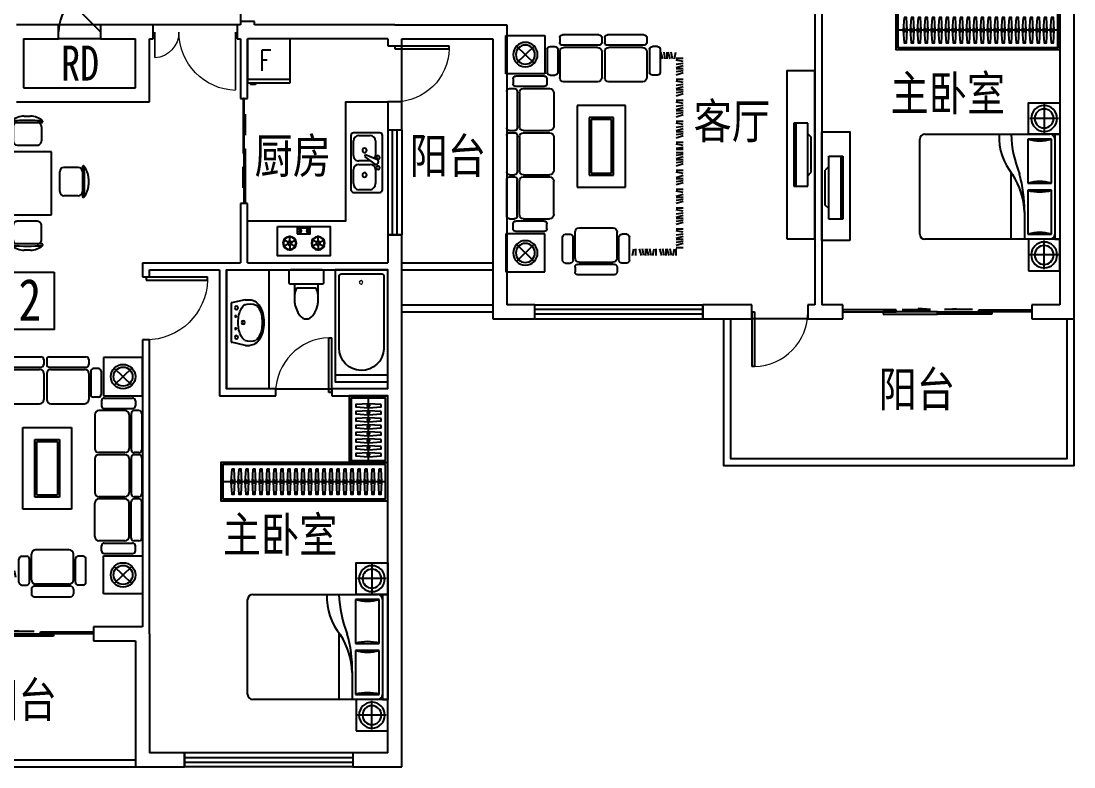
# Model space of a CAD drawing. Extents: x 4921149 to 4951650, y -958995 to -939494.
# Drawn here: x 4936613 to 4951650, y -958995 to -948339 of the extents above; entities that cross this region are included whole.
import ezdxf

# ---------------------------------------------------------------- set-up
doc = ezdxf.new("R2010")
doc.units = 0
doc.header["$MEASUREMENT"] = 0
doc.layers.get('0').update_dxf_attribs({"linetype": 'CONTINUOUS'})
for name, color, linetype in [('Balcony(阳台)', 11, 'CONTINUOUS'), ('Furniture(家具)', 8, 'CONTINUOUS'), ('logo', 136, 'CONTINUOUS'), ('Lvtry(厨卫)', 136, 'CONTINUOUS'), ('Text(文字)', 7, 'CONTINUOUS'), ('WALL', 2, 'CONTINUOUS'), ('WINDOW', 4, 'CONTINUOUS'), ('文字注明', 211, 'CONTINUOUS')]:
    doc.layers.add(name, color=color, linetype=linetype)
doc.styles.add('-黑体', font='simhei.ttf', dxfattribs={"width": 0.8})

# ---------------------------------------------------------------- blocks, each defined once
blk = doc.blocks.new('sff')
at = {"layer": 'Furniture(家具)'}
for p, q in [((-1973, 12), (-1453, 12)), ((-1330, 12), (-810, 12)), ((0, 0), (-558, 0)), ((0, -543), (0, 0)), ((-2013, -28), (-2013, -98)), ((-1973, -138), (-1453, -138)), ((-1413, -28), (-1413, -98)), ((-1370, -28), (-1370, -98)), ((-1330, -138), (-810, -138)), ((-770, -28), (-770, -98)), ((-558, 0), (-558, -543)), ((-405, -149), (-153, -394)), ((-153, -149), (-405, -394)), ((-2407, -333), (-2426, -235)), ((-2380, -333), (-2363, -235)), ((-2348, -333), (-2319, -235)), ((-2304, -333), (-2304, -235)), ((-2276, -333), (-2259, -235)), ((-2244, -333), (-2215, -235)), ((-2204, -195), (-2204, -525)), ((-2164, -155), (-2094, -155)), ((-2054, -195), (-2054, -525)), ((-2013, -228), (-2013, -598)), ((-1953, -168), (-1473, -168)), ((-1413, -228), (-1413, -598)), ((-1370, -228), (-1370, -598)), ((-1310, -168), (-830, -168)), ((-770, -228), (-770, -598)), ((-742, -195), (-742, -525)), ((-632, -155), (-702, -155)), ((-592, -195), (-592, -525)), ((-2533, -327), (-2435, -327)), ((-2533, -370), (-2435, -351)), ((-2533, -398), (-2435, -414)), ((-2533, -429), (-2435, -458)), ((-2533, -473), (-2435, -473)), ((-2533, -502), (-2435, -518)), ((-2533, -533), (-2435, -562)), ((-2164, -565), (-2094, -565)), ((-632, -565), (-702, -565)), ((-558, -543), (0, -543)), ((-548, -577), (-144, -577)), ((-2533, -627), (-2435, -627)), ((-2533, -670), (-2435, -651)), ((-2533, -698), (-2435, -714)), ((-2533, -729), (-2435, -758)), ((-1953, -658), (-1473, -658)), ((-1310, -658), (-830, -658)), ((-588, -617), (-588, -687)), ((-548, -727), (-144, -727)), ((-104, -617), (-104, -687)), ((-2533, -773), (-2435, -773)), ((-2533, -802), (-2435, -818)), ((-2533, -833), (-2435, -862)), ((-684, -817), (-684, -1297)), ((-254, -757), (-624, -757)), ((-194, -817), (-194, -1297)), ((-163, -797), (-163, -1317)), ((-53, -757), (-123, -757)), ((-13, -797), (-13, -1317)), ((-2533, -927), (-2435, -927)), ((-2533, -970), (-2435, -951)), ((-2533, -998), (-2435, -1014)), ((-2533, -1029), (-2435, -1058)), ((-1710, -2162), (-1710, -998)), ((-1710, -998), (-1018, -998)), ((-1018, -998), (-1018, -2162)), ((-2533, -1073), (-2435, -1073)), ((-2533, -1102), (-2435, -1118)), ((-2533, -1133), (-2435, -1162)), ((-1540, -1992), (-1540, -1168)), ((-1540, -1168), (-1188, -1168)), ((-1510, -1962), (-1510, -1198)), ((-1510, -1198), (-1218, -1198)), ((-1218, -1198), (-1218, -1962)), ((-1188, -1168), (-1188, -1992)), ((-2533, -1227), (-2435, -1227)), ((-2533, -1270), (-2435, -1251)), ((-2533, -1298), (-2435, -1314)), ((-2533, -1329), (-2435, -1358)), ((-2533, -1373), (-2435, -1373)), ((-2533, -1402), (-2435, -1418)), ((-2533, -1433), (-2435, -1462)), ((-684, -1447), (-684, -1927)), ((-254, -1357), (-624, -1357)), ((-254, -1387), (-624, -1387)), ((-194, -1447), (-194, -1927)), ((-163, -1427), (-163, -1947)), ((-53, -1357), (-123, -1357)), ((-53, -1387), (-123, -1387)), ((-13, -1427), (-13, -1947)), ((-2533, -1527), (-2435, -1527)), ((-2533, -1570), (-2435, -1551)), ((-2533, -1598), (-2435, -1614)), ((-2533, -1627), (-2435, -1627)), ((-2533, -1673), (-2435, -1673)), ((-2533, -1698), (-2435, -1714)), ((-2533, -1729), (-2435, -1758)), ((-2533, -1773), (-2435, -1773)), ((-2533, -1802), (-2435, -1818)), ((-2533, -1833), (-2435, -1862)), ((-2533, -1927), (-2435, -1927)), ((-2533, -1970), (-2435, -1951)), ((-2533, -2000), (-2435, -2029)), ((-2533, -2045), (-2435, -2045)), ((-2533, -2073), (-2435, -2090)), ((-2533, -2104), (-2435, -2133)), ((-1188, -1992), (-1540, -1992)), ((-1218, -1962), (-1510, -1962)), ((-684, -2557), (-684, -2077)), ((-254, -1986), (-624, -1986)), ((-254, -2017), (-624, -2017)), ((-194, -2557), (-194, -2077)), ((-163, -2577), (-163, -2057)), ((-53, -1986), (-123, -1986)), ((-53, -2017), (-123, -2017)), ((-13, -2577), (-13, -2057)), ((-2533, -2198), (-2435, -2198)), ((-2533, -2242), (-2435, -2223)), ((-1018, -2162), (-1710, -2162)), ((-2533, -2267), (-2435, -2296)), ((-2533, -2311), (-2435, -2311)), ((-2533, -2339), (-2435, -2356)), ((-2533, -2371), (-2435, -2400)), ((-2533, -2465), (-2435, -2465)), ((-2533, -2508), (-2435, -2489)), ((-2533, -2535), (-2435, -2552)), ((-2533, -2567), (-2435, -2596)), ((-2533, -2611), (-2435, -2611)), ((-2533, -2639), (-2435, -2656)), ((-2533, -2671), (-2435, -2700)), ((-254, -2617), (-624, -2617)), ((-588, -2758), (-588, -2688)), ((-548, -2648), (-144, -2648)), ((-53, -2617), (-123, -2617)), ((-104, -2758), (-104, -2688)), ((-2533, -2765), (-2435, -2765)), ((-2533, -2808), (-2435, -2789)), ((-2533, -2835), (-2435, -2852)), ((-1726, -2838), (-1656, -2838)), ((-1588, -3176), (-1588, -2806)), ((-1048, -2746), (-1528, -2746)), ((-988, -3176), (-988, -2806)), ((-850, -2838), (-920, -2838)), ((-558, -3375), (-558, -2832)), ((-558, -2832), (0, -2832)), ((-548, -2798), (-144, -2798)), ((0, -2832), (0, -3375)), ((-2533, -2867), (-2435, -2896)), ((-2533, -2911), (-2435, -2911)), ((-2533, -2939), (-2435, -2956)), ((-2533, -2971), (-2435, -3000)), ((-1766, -3209), (-1766, -2878)), ((-1616, -3209), (-1616, -2878)), ((-960, -3209), (-960, -2878)), ((-810, -3209), (-810, -2878)), ((-405, -3226), (-153, -2981)), ((-153, -3226), (-405, -2981)), ((-2533, -3033), (-2435, -3033)), ((-2435, -3142), (-2435, -3044)), ((-2391, -3142), (-2410, -3044)), ((-2364, -3142), (-2347, -3044)), ((-2332, -3142), (-2304, -3044)), ((-2288, -3142), (-2288, -3044)), ((-2260, -3142), (-2243, -3044)), ((-2228, -3142), (-2200, -3044)), ((-2145, -3142), (-2145, -3044)), ((-2101, -3142), (-2120, -3044)), ((-2074, -3142), (-2057, -3044)), ((-2042, -3142), (-2014, -3044)), ((-1998, -3142), (-1998, -3044)), ((-1970, -3142), (-1953, -3044)), ((-1938, -3142), (-1910, -3044)), ((-1855, -3142), (-1855, -3044)), ((-1811, -3142), (-1830, -3044)), ((-1726, -3249), (-1656, -3249)), ((-1588, -3306), (-1588, -3376)), ((-1028, -3266), (-1548, -3266)), ((-1048, -3236), (-1528, -3236)), ((-988, -3306), (-988, -3376)), ((-850, -3249), (-920, -3249)), ((-1548, -3416), (-1028, -3416)), ((0, -3375), (-558, -3375))]:
    blk.add_line(p, q, dxfattribs=at)
for centre, radius in [((-279, -271), 175), ((-279, -271), 136), ((-279, -3104), 175), ((-279, -3104), 136)]:
    blk.add_circle(centre, radius, dxfattribs=at)
for centre, radius, start, end in [((-1973, -28), 40, 90, 180), ((-1453, -28), 40, 0, 90), ((-1330, -28), 40, 90, 180), ((-810, -28), 40, 0, 90), ((-1973, -98), 40, 180, 270), ((-1453, -98), 40, 270, 0), ((-1330, -98), 40, 180, 270), ((-810, -98), 40, 270, 0), ((-2164, -195), 40, 90, 180), ((-2094, -195), 40, 0, 90), ((-1953, -228), 60, 90, 180), ((-1473, -228), 60, 0, 90), ((-1310, -228), 60, 90, 180), ((-830, -228), 60, 0, 90), ((-702, -195), 40, 90, 180), ((-632, -195), 40, 0, 90), ((-2164, -525), 40, 180, 270), ((-2094, -525), 40, 270, 0), ((-1953, -598), 60, 180, 270), ((-1473, -598), 60, 270, 0), ((-1310, -598), 60, 180, 270), ((-830, -598), 60, 270, 0), ((-702, -525), 40, 180, 270), ((-632, -525), 40, 270, 0), ((-548, -617), 40, 90, 180), ((-144, -617), 40, 0, 90), ((-548, -687), 40, 180, 270), ((-144, -687), 40, 270, 0), ((-624, -817), 60, 90, 180), ((-254, -817), 60, 0, 90), ((-123, -797), 40, 90, 180), ((-53, -797), 40, 0, 90), ((-624, -1297), 60, 180, 270), ((-254, -1297), 60, 270, 0), ((-123, -1317), 40, 180, 270), ((-53, -1317), 40, 270, 0), ((-624, -1447), 60, 90, 180), ((-254, -1447), 60, 0, 90), ((-123, -1427), 40, 90, 180), ((-53, -1427), 40, 0, 90), ((-624, -1926), 60, 180, 270), ((-254, -1926), 60, 270, 0), ((-123, -1946), 40, 180, 270), ((-53, -1946), 40, 270, 0), ((-624, -2077), 60, 90, 180), ((-254, -2077), 60, 0, 90), ((-123, -2057), 40, 90, 180), ((-53, -2057), 40, 0, 90), ((-624, -2557), 60, 180, 270), ((-548, -2688), 40, 90, 180), ((-254, -2557), 60, 270, 0), ((-123, -2577), 40, 180, 270), ((-144, -2688), 40, 0, 90), ((-53, -2577), 40, 270, 0), ((-1726, -2878), 40, 90, 180), ((-1656, -2878), 40, 0, 90), ((-1528, -2806), 60, 90, 180), ((-1048, -2806), 60, 0, 90), ((-920, -2878), 40, 90, 180), ((-850, -2878), 40, 0, 90), ((-548, -2758), 40, 180, 270), ((-144, -2758), 40, 270, 0), ((-1726, -3209), 40, 180, 270), ((-1656, -3209), 40, 270, 0), ((-1528, -3176), 60, 180, 270), ((-1548, -3306), 40, 90, 180), ((-1048, -3176), 60, 270, 0), ((-1028, -3306), 40, 0, 90), ((-920, -3209), 40, 180, 270), ((-850, -3209), 40, 270, 0), ((-1548, -3376), 40, 180, 270), ((-1028, -3376), 40, 270, 0)]:
    blk.add_arc(centre, radius, start, end, dxfattribs=at)
blk = doc.blocks.new('ccc')
at = {"layer": 'Furniture(家具)'}
for p, q in [((-225, 1180), (-225, 770)), ((-20, 975), (-430, 975)), ((-2000, -678), (-2000, 678)), ((-1928, 750), (-145, 750)), ((-458, 678), (-458, 51)), ((-120, 678), (-458, 678)), ((-120, 51), (-120, 678)), ((-72, 750), (-72, -750)), ((-72, 750), (0, 750)), ((0, 750), (0, -750)), ((-699, 196), (-699, -750)), ((-458, 51), (-120, 51)), ((-458, -51), (-458, -678)), ((-120, -51), (-458, -51)), ((-120, -678), (-120, -51)), ((-506, -352), (-506, -750)), ((-145, -750), (-1928, -750)), ((-458, -678), (-120, -678)), ((-450, -750), (-450, -1200)), ((0, -750), (-450, -750)), ((-72, -750), (0, -750)), ((0, -1200), (0, -750)), ((-225, -1180), (-225, -770)), ((-20, -975), (-430, -975)), ((-450, -1200), (0, -1200))]:
    blk.add_line(p, q, dxfattribs=at)
blk.add_lwpolyline([(-450, 750), (-450, 1200), (0, 1200), (0, 750)], close=True, dxfattribs=at)
for centre, radius, start, end in [((-225, 975), 185, 180.2522, 180), ((-225, 975), 135, 180.3469, 180), ((-1928, 678), 72.3, 90, 180), ((-18, 714), 852, 177.5673, 219.5461), ((1073, 831), 1773, 182.616, 201.4069), ((-289, 1256), 602, 253.7398, 286.2602), ((-145, 678), 72.3, 0, 90), ((-1574, -406), 1069, 2.229, 32.7075), ((-2367, -330), 1861, 359.3228, 16.0392), ((-289, -527), 602, 73.7398, 106.2602), ((-289, 527), 602, 253.7398, 286.2602), ((-1928, -678), 72.3, 180, 270), ((-289, -1256), 602, 73.7398, 106.2602), ((-145, -678), 72.3, 270, 0), ((-225, -975), 185, 180, 179.7478), ((-225, -975), 135, 180, 179.6531)]:
    blk.add_arc(centre, radius, start, end, dxfattribs=at)
blk = doc.blocks.new('*U31')
blk.add_line((-970, -275), (1354, -275))
for points in [[(-1000, 0), (1384, 0), (1384, -550), (-1000, -550)], [(-970, -30), (1354, -30), (1354, -520), (-970, -520)]]:
    blk.add_lwpolyline(points, close=True)
at = {"elevation": 0}
for points in [[(-874, -95), (-862, -275), (-874, -455), (-906, -455), (-918, -275), (-906, -95)], [(-774, -95), (-762, -275), (-774, -455), (-806, -455), (-818, -275), (-806, -95)], [(-674, -95), (-662, -275), (-674, -455), (-706, -455), (-718, -275), (-706, -95)], [(-574, -95), (-562, -275), (-574, -455), (-606, -455), (-618, -275), (-606, -95)], [(-474, -95), (-462, -275), (-474, -455), (-506, -455), (-518, -275), (-506, -95)], [(-374, -95), (-362, -275), (-374, -455), (-406, -455), (-418, -275), (-406, -95)], [(-274, -95), (-262, -275), (-274, -455), (-306, -455), (-318, -275), (-306, -95)], [(-174, -95), (-162, -275), (-174, -455), (-206, -455), (-218, -275), (-206, -95)], [(-74, -95), (-62, -275), (-74, -455), (-106, -455), (-118, -275), (-106, -95)], [(26, -95), (38, -275), (26, -455), (-6, -455), (-18, -275), (-6, -95)], [(126, -95), (138, -275), (126, -455), (94, -455), (82, -275), (94, -95)], [(226, -95), (238, -275), (226, -455), (194, -455), (182, -275), (194, -95)], [(326, -95), (338, -275), (326, -455), (294, -455), (282, -275), (294, -95)], [(426, -95), (438, -275), (426, -455), (394, -455), (382, -275), (394, -95)], [(526, -95), (538, -275), (526, -455), (494, -455), (482, -275), (494, -95)], [(626, -95), (638, -275), (626, -455), (594, -455), (582, -275), (594, -95)], [(726, -95), (738, -275), (726, -455), (694, -455), (682, -275), (694, -95)], [(826, -95), (838, -275), (826, -455), (794, -455), (782, -275), (794, -95)], [(926, -95), (938, -275), (926, -455), (894, -455), (882, -275), (894, -95)], [(1026, -95), (1038, -275), (1026, -455), (994, -455), (982, -275), (994, -95)], [(1126, -95), (1138, -275), (1126, -455), (1094, -455), (1082, -275), (1094, -95)], [(1226, -95), (1238, -275), (1226, -455), (1194, -455), (1182, -275), (1194, -95)]]:
    blk.add_lwpolyline(points, close=True, dxfattribs=at)
at = {"ltscale": 15, "elevation": 0}
for points in [[(-894, -255), (-886, -255), (-886, -295), (-894, -295)], [(-794, -255), (-786, -255), (-786, -295), (-794, -295)], [(-694, -255), (-686, -255), (-686, -295), (-694, -295)], [(-594, -255), (-586, -255), (-586, -295), (-594, -295)], [(-494, -255), (-486, -255), (-486, -295), (-494, -295)], [(-394, -255), (-386, -255), (-386, -295), (-394, -295)], [(-294, -255), (-286, -255), (-286, -295), (-294, -295)], [(-194, -255), (-186, -255), (-186, -295), (-194, -295)], [(-94, -255), (-86, -255), (-86, -295), (-94, -295)], [(6, -255), (14, -255), (14, -295), (6, -295)], [(106, -255), (114, -255), (114, -295), (106, -295)], [(206, -255), (214, -255), (214, -295), (206, -295)], [(306, -255), (314, -255), (314, -295), (306, -295)], [(406, -255), (414, -255), (414, -295), (406, -295)], [(506, -255), (514, -255), (514, -295), (506, -295)], [(606, -255), (614, -255), (614, -295), (606, -295)], [(706, -255), (714, -255), (714, -295), (706, -295)], [(806, -255), (814, -255), (814, -295), (806, -295)], [(906, -255), (914, -255), (914, -295), (906, -295)], [(1006, -255), (1014, -255), (1014, -295), (1006, -295)], [(1106, -255), (1114, -255), (1114, -295), (1106, -295)], [(1206, -255), (1214, -255), (1214, -295), (1206, -295)]]:
    blk.add_lwpolyline(points, close=True, dxfattribs=at)
blk = doc.blocks.new('*U32')
blk.add_line((-970, -275), (-80, -275))
for points in [[(-1000, 0), (-50, 0), (-50, -550), (-1000, -550)], [(-970, -30), (-80, -30), (-80, -520), (-970, -520)]]:
    blk.add_lwpolyline(points, close=True)
at = {"elevation": 0}
for points in [[(-874, -95), (-862, -275), (-874, -455), (-906, -455), (-918, -275), (-906, -95)], [(-774, -95), (-762, -275), (-774, -455), (-806, -455), (-818, -275), (-806, -95)], [(-674, -95), (-662, -275), (-674, -455), (-706, -455), (-718, -275), (-706, -95)], [(-574, -95), (-562, -275), (-574, -455), (-606, -455), (-618, -275), (-606, -95)], [(-474, -95), (-462, -275), (-474, -455), (-506, -455), (-518, -275), (-506, -95)], [(-374, -95), (-362, -275), (-374, -455), (-406, -455), (-418, -275), (-406, -95)], [(-274, -95), (-262, -275), (-274, -455), (-306, -455), (-318, -275), (-306, -95)], [(-174, -95), (-162, -275), (-174, -455), (-206, -455), (-218, -275), (-206, -95)]]:
    blk.add_lwpolyline(points, close=True, dxfattribs=at)
at = {"ltscale": 15, "elevation": 0}
for points in [[(-894, -255), (-886, -255), (-886, -295), (-894, -295)], [(-794, -255), (-786, -255), (-786, -295), (-794, -295)], [(-694, -255), (-686, -255), (-686, -295), (-694, -295)], [(-594, -255), (-586, -255), (-586, -295), (-594, -295)], [(-494, -255), (-486, -255), (-486, -295), (-494, -295)], [(-394, -255), (-386, -255), (-386, -295), (-394, -295)], [(-294, -255), (-286, -255), (-286, -295), (-294, -295)], [(-194, -255), (-186, -255), (-186, -295), (-194, -295)]]:
    blk.add_lwpolyline(points, close=True, dxfattribs=at)
blk = doc.blocks.new('$plan$00001638')
for p, q in [((1415, 319), (375, 319)), ((1444, -289), (1445, 289)), ((387, -319), (1414, -319))]:
    blk.add_line(p, q)
blk.add_lwpolyline([(0, 375), (1500, 375), (1500, -375), (0, -375)], close=True)
at = {"lineweight": 13}
blk.add_circle((1324, -6), 25, dxfattribs=at)
for centre, radius, start, end in [((383, 0), 319, 91.3982, 270.6999), ((1415, 289), 30, 359.9714, 89.9956), ((1414, -289), 30, 270.0057, 359.9714)]:
    blk.add_arc(centre, radius, start, end)
blk = doc.blocks.new('$plan$00001613')
at = {"layer": 'Lvtry(厨卫)'}
for p, q in [((-200, 170), (-200, -170)), ((-260, -140), (-260, 140))]:
    blk.add_line(p, q, dxfattribs=at)
blk.add_lwpolyline([(-430, -170), (-200, -170), (-200, -220, 0.414214), (-170, -250), (-30, -250, 0.414214), (0, -220), (0, 220, 0.414214), (-30, 250), (-170, 250, 0.414214), (-200, 220), (-200, 170), (-430, 170)], format="xyb", dxfattribs=at)
for centre, radius, start, end in [((-413, -227), 398, 67.4505, 126.6381), ((-590, 0), 110, 123.4509, 236.5491), ((-413, 227), 398, 233.3619, 292.5495)]:
    blk.add_arc(centre, radius, start, end, dxfattribs=at)
blk = doc.blocks.new('$plan$00000344')
for p, q in [((-280, -10), (-280, 0)), ((280, 0), (280, -10)), ((-251, -189), (-251, -186)), ((-248, -183), (-250, -185))]:
    blk.add_line(p, q)
for points in [[(-280, 0), (280, 0)], [(-326, -200), (-280, -5)], [(326, -204), (280, -5)]]:
    blk.add_lwpolyline(points)
for points in [[(253, -188, 0.098208), (193, -141, 0.066287), (110, -111, 0.052428), (0, -100, 0.052428), (-110, -111, 0.066287), (-193, -141, 0.093876), (-251, -186, 0.171377)], [(-326, -200, 0.008223), (-326, -204, 0.149285)], [(-326, -266, 0.149285), (-304, -337, 0.107079), (-231, -408, 0.075625), (-131, -450, 0.062436), (-1, -467, 0.062436), (130, -452, 0.075625), (230, -410, 0.107079), (304, -339, 0.149285), (326, -268, 0.005205), (326, -266, 0.086596)], [(-250, -358, 0.091341), (-193, -401, 0.066287), (-110, -431, 0.052428), (0, -442, 0.052428), (110, -431, 0.066287), (193, -401, 0.091756), (250, -358, 0.171377)]]:
    blk.add_lwpolyline(points, format="xyb")
at = {"flags": 128}
for points in [[(-326, -204), (-326, -268)], [(326, -204), (326, -268)]]:
    blk.add_lwpolyline(points, dxfattribs=at)
for points in [[(-253, -188, 0.172546), (-250, -358, 0.726395)], [(253, -188, -0.172546), (250, -358, -0.726395)]]:
    blk.add_lwpolyline(points, format="xyb", dxfattribs=at)
for centre, radius in [((-210, -75), 24), ((-210, -75), 24), ((-210, -75), 24), ((-90, -65), 10), ((0, -170), 25), ((90, -65), 10), ((210, -75), 24)]:
    blk.add_circle(centre, radius)
at = {"lineweight": 13}
blk.add_circle((0, -170), 15, dxfattribs=at)
blk.add_arc((-250, -186), 1, 131.3224, 180)
blk = doc.blocks.new('hg')
at = {"layer": 'Furniture(家具)'}
for p, q in [((24026026, 58733938), (24026440, 58733938)), ((24026188, 58734028), (24026278, 58734028)), ((24026030, 58733878), (24026030, 58733675)), ((24026435, 58733878), (24026435, 58733675)), ((24026091, 58733614), (24026375, 58733614)), ((24026706, 58733497), (24025806, 58733497)), ((24025806, 58733497), (24025806, 58731697)), ((24026706, 58731697), (24026706, 58733497)), ((24025389, 58732944), (24025389, 58733358)), ((24025449, 58733353), (24025652, 58733353)), ((24025713, 58733009), (24025713, 58733293)), ((24026800, 58733293), (24026800, 58733009)), ((24027063, 58733353), (24026861, 58733353)), ((24027124, 58733358), (24027124, 58732944)), ((24025299, 58733106), (24025299, 58733195)), ((24027214, 58733195), (24027214, 58733106)), ((24025449, 58732948), (24025652, 58732948)), ((24027063, 58732948), (24026861, 58732948)), ((24025389, 58732376), (24025389, 58732790)), ((24025449, 58732785), (24025652, 58732785)), ((24025713, 58732441), (24025713, 58732724)), ((24026800, 58732724), (24026800, 58732441)), ((24027063, 58732785), (24026861, 58732785)), ((24027124, 58732790), (24027124, 58732376)), ((24025299, 58732538), (24025299, 58732627)), ((24027214, 58732627), (24027214, 58732538)), ((24025449, 58732380), (24025652, 58732380)), ((24027063, 58732380), (24026861, 58732380)), ((24025389, 58731807), (24025389, 58732221)), ((24025449, 58732217), (24025652, 58732217)), ((24025713, 58731873), (24025713, 58732156)), ((24026800, 58732156), (24026800, 58731873)), ((24027063, 58732217), (24026861, 58732217)), ((24027124, 58732221), (24027124, 58731807)), ((24025299, 58731970), (24025299, 58732059)), ((24027214, 58732059), (24027214, 58731970)), ((24025449, 58731812), (24025652, 58731812)), ((24027063, 58731812), (24026861, 58731812)), ((24025806, 58731697), (24026706, 58731697)), ((24026030, 58731316), (24026030, 58731518)), ((24026375, 58731579), (24026091, 58731579)), ((24026435, 58731316), (24026435, 58731518)), ((24026440, 58731255), (24026026, 58731255)), ((24026278, 58731165), (24026188, 58731165))]:
    blk.add_line(p, q, dxfattribs=at)
for centre, major_axis, start_param, end_param in [((24026018, 58733953), (6.36, 6.36), 1.49621, 2.75186), ((24026026, 58733956), (12.7, 12.7), 2.75186, 3.926991), ((24026197, 58733744), (256, 123), 1.153547, 1.833551), ((24026233, 58731528), (2441, 0), 1.480078, 1.661511), ((24026091, 58733878), (30.3, 52.7), 0.522128, 2.092924), ((24026269, 58733744), (-263, 108), 4.391834, 5.071839), ((24026375, 58733878), (-30.3, 52.7), 4.190261, 5.761057), ((24026440, 58733956), (-12.7, 12.7), 2.356194, 3.531325), ((24026448, 58733953), (-6.36, 6.36), 3.531325, 4.786975), ((24026091, 58733675), (60.2, 8.3), 3.005249, 4.576045), ((24026375, 58733675), (-60.2, 8.3), 1.707141, 3.277937), ((24025582, 58733187), (-277, 62), -0.489848, 0.190157), ((24027799, 58733151), (-2441, 0), -0.090714, 0.09072), ((24025374, 58733366), (6.36, 6.36), 0.389732, 1.645382), ((24025371, 58733358), (-7.5, 16.4), 4.284801, 5.459931), ((24025449, 58733293), (-60.2, 8.3), -1.434452, 0.136345), ((24025652, 58733293), (60.2, 8.3), -0.136344, 1.434453), ((24026861, 58733293), (-60.2, 8.3), -1.434452, 0.136345), ((24027063, 58733293), (60.2, 8.3), -0.136344, 1.434453), ((24027142, 58733358), (7.5, 16.4), 0.823254, 1.998385), ((24027139, 58733366), (-6.36, 6.36), 4.637803, 5.893453), ((24026930, 58733187), (277, 62), -0.190155, 0.48985), ((24024714, 58733151), (-2441, 0), 3.050879, 3.232313), ((24025582, 58733115), (277, 62), 2.951437, 3.631442), ((24025449, 58733009), (-30.3, 52.7), 1.048668, 2.619465), ((24025652, 58733009), (30.3, 52.7), 3.663721, 5.234517), ((24026861, 58733009), (-30.3, 52.7), 1.048668, 2.619465), ((24027063, 58733009), (30.3, 52.7), 3.663721, 5.234517), ((24026930, 58733115), (-277, 62), 2.651744, 3.331749), ((24025374, 58732936), (6.36, 6.36), 3.067007, 4.322657), ((24025371, 58732944), (12.7, 12.7), 4.322657, 5.497787), ((24027142, 58732944), (-12.7, 12.7), 0.785398, 1.960529), ((24027139, 58732936), (-6.36, 6.36), 1.960529, 3.216179), ((24025582, 58732618), (-277, 62), -0.489848, 0.190157), ((24027799, 58732583), (-2441, 0), -0.090714, 0.09072), ((24025374, 58732798), (6.36, 6.36), 0.389732, 1.645382), ((24025371, 58732790), (-7.5, 16.4), 4.284801, 5.459931), ((24025449, 58732724), (-60.2, 8.3), -1.434452, 0.136345), ((24025652, 58732724), (60.2, 8.3), -0.136344, 1.434453), ((24026861, 58732724), (-60.2, 8.3), -1.434452, 0.136345), ((24027063, 58732724), (60.2, 8.3), -0.136344, 1.434453), ((24027142, 58732790), (7.5, 16.4), 0.823254, 1.998385), ((24027139, 58732798), (-6.36, 6.36), 4.637803, 5.893453), ((24024714, 58732583), (-2441, 0), 3.050879, 3.232313), ((24026930, 58732618), (277, 62), -0.190155, 0.48985), ((24025582, 58732547), (277, 62), 2.951437, 3.631442), ((24026930, 58732547), (-277, 62), 2.651744, 3.331749), ((24025449, 58732441), (24.7, 55.5), 1.989109, 3.559905), ((24025652, 58732441), (-24.7, 55.5), 2.723281, 4.294077), ((24026861, 58732441), (24.7, 55.5), 1.989109, 3.559905), ((24027063, 58732441), (-24.7, 55.5), 2.723281, 4.294077), ((24025582, 58732050), (-277, 62), -0.489848, 0.190157), ((24027799, 58732014), (-2441, 0), -0.090714, 0.09072), ((24025374, 58732367), (6.36, 6.36), 3.067007, 4.322657), ((24025374, 58732230), (-6.36, 6.36), -1.181064, 0.074586), ((24025371, 58732376), (12.7, 12.7), 4.322657, 5.497787), ((24025371, 58732221), (-12.7, 12.7), 3.926991, 5.102121), ((24027142, 58732376), (-12.7, 12.7), 0.785398, 1.960529), ((24027142, 58732221), (12.7, 12.7), 1.181064, 2.356194), ((24027139, 58732367), (-6.36, 6.36), 1.960529, 3.216179), ((24027139, 58732230), (6.36, 6.36), 6.208599, 7.464249), ((24026930, 58732050), (277, 62), -0.190155, 0.48985), ((24024714, 58732014), (-2441, 0), 3.050879, 3.232313), ((24025449, 58732156), (-24.7, 55.5), -0.418311, 1.152485), ((24025652, 58732156), (24.7, 55.5), -1.152484, 0.418312), ((24026861, 58732156), (-24.7, 55.5), -0.418311, 1.152485), ((24027063, 58732156), (24.7, 55.5), -1.152484, 0.418312), ((24025582, 58731979), (277, 62), 2.951437, 3.631442), ((24026930, 58731979), (-277, 62), 2.651744, 3.331749), ((24025374, 58731799), (-6.36, 6.36), 1.49621, 2.75186), ((24025371, 58731807), (7.5, 16.4), 3.964847, 5.139977), ((24025449, 58731873), (60.2, 8.3), 3.005249, 4.576045), ((24025652, 58731873), (-60.2, 8.3), 1.707141, 3.277937), ((24026861, 58731873), (60.2, 8.3), 3.005249, 4.576045), ((24027063, 58731873), (-60.2, 8.3), 1.707141, 3.277937), ((24027142, 58731807), (-7.5, 16.4), 1.143208, 2.318338), ((24027139, 58731799), (6.36, 6.36), 3.531325, 4.786975), ((24026091, 58731518), (-60.2, 8.3), -1.434452, 0.136345), ((24026375, 58731518), (60.2, 8.3), -0.136344, 1.434453), ((24026018, 58731241), (-6.36, 6.36), 0.389732, 1.645382), ((24026026, 58731237), (12.7, 12.7), 0.785398, 1.960529), ((24026233, 58733665), (2441, 0), 4.621669, 4.803103), ((24026197, 58731449), (88, 270), 2.745726, 3.425731), ((24026091, 58731316), (24.7, 55.5), 1.989109, 3.559905), ((24026269, 58731449), (-114, 260), 2.758528, 3.438532), ((24026375, 58731316), (-24.7, 55.5), 2.723281, 4.294077), ((24026440, 58731237), (-12.7, 12.7), 4.322657, 5.497787), ((24026448, 58731241), (6.36, 6.36), 4.637803, 5.893453)]:
    blk.add_ellipse(centre, major_axis=major_axis, ratio=1, start_param=start_param, end_param=end_param, dxfattribs=at)
at = {"layer": 'Furniture(家具)', "width": 0.8, "flags": 9}
for tag in ['YSIZE', 'XSIZE']:
    blk.add_attdef(tag, (24026235, 58732576), '', height=0.45, rotation=270, dxfattribs=at)
blk = doc.blocks.new('*U18')
for p, q in [((-300, 0), (-300, -630)), ((300, 0), (-300, 0)), ((300, 0), (300, -630)), ((30, -162), (-98, -162)), ((-98, -162), (-98, -457)), ((-21, -303), (-98, -303)), ((300, -580), (-300, -580)), ((300, -630), (-300, -630)), ((-258, -630), (-258, -650)), ((-187, -650), (-258, -650)), ((-187, -630), (-187, -650))]:
    blk.add_line(p, q)
blk = doc.blocks.new('*U16')
for p, q in [((172, -204), (172, -124)), ((578, -204), (578, -124)), ((148, -218), (78, -178)), ((148, -246), (78, -286)), ((172, -260), (172, -340)), ((197, -218), (266, -178)), ((197, -246), (266, -286)), ((553, -218), (484, -178)), ((553, -246), (484, -286)), ((578, -260), (578, -340)), ((602, -218), (672, -178)), ((602, -246), (672, -286))]:
    blk.add_line(p, q)
for points in [[(0, -470), (750, -470), (750, -50), (0, -50)], [(279, -365), (465, -365), (465, -447), (279, -447)]]:
    blk.add_lwpolyline(points, close=True)
for centre, radius in [((172, -232), 95.8), ((172, -232), 88.3), ((578, -232), 95.8), ((578, -232), 88.3), ((172, -232), 28.3), ((172, -232), 20.8), ((578, -232), 28.3), ((578, -232), 20.8), ((321, -408), 18.8), ((321, -408), 13.8), ((429, -408), 18.8), ((429, -408), 13.8)]:
    blk.add_circle(centre, radius)
blk = doc.blocks.new('*U15')
at = {"linetype": 'Continuous'}
for p, q in [((0, -62), (0, -438)), ((812, -25), (37, -25)), ((112, -125), (325, -125)), ((387, -97), (314, -267)), ((336, -279), (447, -132)), ((422, -84), (440, -94)), ((525, -125), (724, -125)), ((850, -438), (850, -62)), ((37, -363), (37, -200)), ((314, -267), (336, -279)), ((400, -201), (400, -363)), ((450, -363), (450, -200)), ((812, -200), (812, -363)), ((325, -438), (112, -438)), ((724, -438), (525, -438)), ((37, -475), (812, -475))]:
    blk.add_line(p, q, dxfattribs=at)
for centre, radius, start, end in [((37, -62), 37.4, 90, 180), ((112, -200), 74.9, 90, 180), ((350, -87), 25, 1.8055, 0), ((325, -200), 74.9, 56.607, 90), ((410, -106), 25, 60, 159.4623), ((427, -116), 25, 320.5377, 60), ((525, -200), 74.9, 90, 180), ((500, -87), 25, 180, 178.1945), ((726, -212), 86.9, 7.9611, 91.1722), ((812, -62), 37.4, 0, 90), ((250, -281), 31.2, 0.8058, 0), ((600, -281), 31.2, 180, 179.1942), ((37, -438), 37.4, 180, 270), ((112, -363), 74.9, 180, 270), ((325, -363), 74.9, 270, 0), ((525, -363), 74.9, 180, 270), ((726, -351), 86.9, 268.8278, 352.0389), ((812, -438), 37.4, 270, 0)]:
    blk.add_arc(centre, radius, start, end, dxfattribs=at)
blk = doc.blocks.new('*U34')
blk.add_line((-970, -275), (1315, -275))
for points in [[(-1000, 0), (1345, 0), (1345, -550), (-1000, -550)], [(-970, -30), (1315, -30), (1315, -520), (-970, -520)]]:
    blk.add_lwpolyline(points, close=True)
at = {"elevation": 0}
for points in [[(-874, -95), (-862, -275), (-874, -455), (-906, -455), (-918, -275), (-906, -95)], [(-774, -95), (-762, -275), (-774, -455), (-806, -455), (-818, -275), (-806, -95)], [(-674, -95), (-662, -275), (-674, -455), (-706, -455), (-718, -275), (-706, -95)], [(-574, -95), (-562, -275), (-574, -455), (-606, -455), (-618, -275), (-606, -95)], [(-474, -95), (-462, -275), (-474, -455), (-506, -455), (-518, -275), (-506, -95)], [(-374, -95), (-362, -275), (-374, -455), (-406, -455), (-418, -275), (-406, -95)], [(-274, -95), (-262, -275), (-274, -455), (-306, -455), (-318, -275), (-306, -95)], [(-174, -95), (-162, -275), (-174, -455), (-206, -455), (-218, -275), (-206, -95)], [(-74, -95), (-62, -275), (-74, -455), (-106, -455), (-118, -275), (-106, -95)], [(26, -95), (38, -275), (26, -455), (-6, -455), (-18, -275), (-6, -95)], [(126, -95), (138, -275), (126, -455), (94, -455), (82, -275), (94, -95)], [(226, -95), (238, -275), (226, -455), (194, -455), (182, -275), (194, -95)], [(326, -95), (338, -275), (326, -455), (294, -455), (282, -275), (294, -95)], [(426, -95), (438, -275), (426, -455), (394, -455), (382, -275), (394, -95)], [(526, -95), (538, -275), (526, -455), (494, -455), (482, -275), (494, -95)], [(626, -95), (638, -275), (626, -455), (594, -455), (582, -275), (594, -95)], [(726, -95), (738, -275), (726, -455), (694, -455), (682, -275), (694, -95)], [(826, -95), (838, -275), (826, -455), (794, -455), (782, -275), (794, -95)], [(926, -95), (938, -275), (926, -455), (894, -455), (882, -275), (894, -95)], [(1026, -95), (1038, -275), (1026, -455), (994, -455), (982, -275), (994, -95)], [(1126, -95), (1138, -275), (1126, -455), (1094, -455), (1082, -275), (1094, -95)], [(1226, -95), (1238, -275), (1226, -455), (1194, -455), (1182, -275), (1194, -95)]]:
    blk.add_lwpolyline(points, close=True, dxfattribs=at)
at = {"ltscale": 15, "elevation": 0}
for points in [[(-894, -255), (-886, -255), (-886, -295), (-894, -295)], [(-794, -255), (-786, -255), (-786, -295), (-794, -295)], [(-694, -255), (-686, -255), (-686, -295), (-694, -295)], [(-594, -255), (-586, -255), (-586, -295), (-594, -295)], [(-494, -255), (-486, -255), (-486, -295), (-494, -295)], [(-394, -255), (-386, -255), (-386, -295), (-394, -295)], [(-294, -255), (-286, -255), (-286, -295), (-294, -295)], [(-194, -255), (-186, -255), (-186, -295), (-194, -295)], [(-94, -255), (-86, -255), (-86, -295), (-94, -295)], [(6, -255), (14, -255), (14, -295), (6, -295)], [(106, -255), (114, -255), (114, -295), (106, -295)], [(206, -255), (214, -255), (214, -295), (206, -295)], [(306, -255), (314, -255), (314, -295), (306, -295)], [(406, -255), (414, -255), (414, -295), (406, -295)], [(506, -255), (514, -255), (514, -295), (506, -295)], [(606, -255), (614, -255), (614, -295), (606, -295)], [(706, -255), (714, -255), (714, -295), (706, -295)], [(806, -255), (814, -255), (814, -295), (806, -295)], [(906, -255), (914, -255), (914, -295), (906, -295)], [(1006, -255), (1014, -255), (1014, -295), (1006, -295)], [(1106, -255), (1114, -255), (1114, -295), (1106, -295)], [(1206, -255), (1214, -255), (1214, -295), (1206, -295)]]:
    blk.add_lwpolyline(points, close=True, dxfattribs=at)
blk = doc.blocks.new('kodsffgfghhgg')
at = {"layer": 'Furniture(家具)'}
for p, q in [((-100, 1650), (-300, 1650)), ((-300, 1650), (-300, 750)), ((-270, 1650), (-270, 750)), ((-100, 750), (-100, 1650)), ((-100, 1500), (-50, 1450)), ((-50, 950), (-50, 1450)), ((-100, 900), (-50, 950)), ((-300, 750), (-100, 750))]:
    blk.add_line(p, q, dxfattribs=at)
blk.add_lwpolyline([(-400, 0), (0, 0), (0, 2400), (-400, 2400)], close=True, dxfattribs=at)
blk = doc.blocks.new('kop')
at = {"layer": 'Furniture(家具)'}
for p, q in [((23963075, 58614231), (23962875, 58614231)), ((23962875, 58614231), (23962875, 58613331)), ((23962905, 58614231), (23962905, 58613331)), ((23963075, 58613331), (23963075, 58614231)), ((23963075, 58614081), (23963125, 58614031)), ((23963125, 58613531), (23963125, 58614031)), ((23963075, 58613481), (23963125, 58613531)), ((23962875, 58613331), (23963075, 58613331))]:
    blk.add_line(p, q, dxfattribs=at)
blk.add_lwpolyline([(23962775, 58613026), (23963175, 58613026), (23963175, 58614580), (23962775, 58614580)], close=True, dxfattribs=at)
blk = doc.blocks.new('$DorLib2D$00000001')
for p, q in [((0.45, 0.975), (0.5, 0.975)), ((0.45, 0), (0.45, 0.975)), ((0.5, 0), (0.5, 0.975)), ((0.5, 0), (0.45, 0))]:
    blk.add_line(p, q)
at = {"lineweight": 13}
blk.add_arc((0.475, 0), 0.975, 91.4693, 180, dxfattribs=at)
blk = doc.blocks.new('$DorLib2D$00000025')
at = {"const_width": 0.02}
for points in [[(0.481, -0.001), (0.481, 0.691)], [(-0.481, 0.001), (-0.481, 0.308)]]:
    blk.add_lwpolyline(points, dxfattribs=at)
at = {"lineweight": 13}
for centre, radius, start, end in [((0.505, -0.002), 0.699, 91.9397, 179.7238), ((-0.501, 0.003), 0.307, 359.7899, 85.7508)]:
    blk.add_arc(centre, radius, start, end, dxfattribs=at)
blk = doc.blocks.new('$DorLib2D$00000138')
at = {"color": 0, "linetype": 'Continuous'}
for p, q in [((-0.2875, 0), (-0.2875, 0.1538)), ((-0.2875, 0.1538), (0, 0.1538)), ((0, 0.1538), (0, 0)), ((0.2875, 0.1538), (0, 0.1538)), ((0.2875, 0), (0.2875, 0.1538)), ((-0.5, -0.1399), (-0.5, 0)), ((-0.5, 0), (-0.2187, 0)), ((0, 0), (-0.2875, 0)), ((-0.2187, 0), (-0.2187, -0.1399)), ((0, 0), (0.2875, 0)), ((0.2187, 0), (0.2187, -0.1399)), ((0.5, 0), (0.2187, 0)), ((0.5, 0), (0.5, -0.1946)), ((0.5, -0.1399), (0.5, 0)), ((-0.2187, -0.1399), (-0.5, -0.1399)), ((0.2187, -0.1399), (0.5, -0.1399)), ((-0.1857, -0.186), (-0.037, -0.186)), ((-0.037, -0.186), (-0.1019, -0.2583)), ((-0.1019, -0.2583), (-0.1019, -0.186)), ((0.1857, -0.186), (0.037, -0.186)), ((0.037, -0.186), (0.1019, -0.2583)), ((0.1019, -0.2583), (0.1019, -0.186))]:
    blk.add_line(p, q, dxfattribs=at)
blk = doc.blocks.new('$TCHSYS$WIN2D')
for p, q in [((-0.5, 0.5), (0.5, 0.5)), ((-0.5, 0.5), (-0.5, -0.5)), ((0.5, 0.5), (0.5, -0.5)), ((0.5, 0.1667), (-0.5, 0.1667)), ((0.5, -0.1667), (-0.5, -0.1667)), ((-0.5, -0.5), (0.5, -0.5))]:
    blk.add_line(p, q)
blk = doc.blocks.new('$DorLib2D$00000114')
at = {"color": 0}
blk.add_line((0.5, 0), (-0.207, 0.707), dxfattribs=at)
blk.add_arc((0.5, 0), 1, 135, 180, dxfattribs=at)
blk = doc.blocks.new('$DorLib2D$00000131')
at = {"color": 0, "linetype": 'Continuous'}
for p, q in [((-0.5, 0.125), (-0.5, 0)), ((0.019, 0.125), (-0.5, 0.125)), ((0.019, 0), (0.019, 0.125)), ((0.15, 0.125), (0.232, 0.197)), ((0.35, 0.125), (0.15, 0.125)), ((0.232, 0.197), (0.232, 0.125)), ((-0.5, 0), (0.019, 0)), ((-0.024, 0), (0.5, 0)), ((-0.024, -0.125), (-0.024, 0)), ((0.5, 0), (0.5, -0.125)), ((-0.35, -0.125), (-0.15, -0.125)), ((-0.232, -0.197), (-0.232, -0.125)), ((-0.15, -0.125), (-0.232, -0.197)), ((0.5, -0.125), (-0.024, -0.125))]:
    blk.add_line(p, q, dxfattribs=at)

msp = doc.modelspace()

# ---------------------------------------------------------------- linework, layer by layer
at = {"layer": 'Balcony(阳台)'}
for p, q in [((4942049, -951795), (4943349, -951795)), ((4942049, -951895), (4943349, -951895)), ((4942049, -952395), (4943349, -952395)), ((4942049, -952495), (4943349, -952495)), ((4934249, -958895), (4938249, -958895)), ((4934249, -958995), (4938249, -958995))]:
    msp.add_line(p, q, dxfattribs=at)
for points in [[(4951649, -952595), (4951649, -954695), (4946649, -954695), (4946649, -952595)], [(4951549, -952595), (4951549, -954595), (4946749, -954595), (4946749, -952595)]]:
    msp.add_lwpolyline(points, dxfattribs=at)
at = {"layer": 'Lvtry(厨卫)'}
msp.add_lwpolyline([(4939849, -951195), (4941249, -951195), (4941249, -949495), (4941849, -949495)], dxfattribs=at)
for points in [[(4940149, -951895), (4940149, -953595), (4939549, -953595), (4939549, -951895)], [(4941849, -953495), (4941849, -951895), (4941099, -951895), (4941099, -953495)]]:
    msp.add_lwpolyline(points, close=True, dxfattribs=at)
at = {"layer": 'WALL'}
for p, q in [((4947949, -947195), (4947949, -952395)), ((4948049, -947295), (4948049, -952395)), ((4951449, -947295), (4951449, -952395)), ((4951649, -947295), (4951650, -952595)), ((4939949, -948345), (4939749, -948345)), ((4939749, -948345), (4939749, -948395)), ((4939949, -948395), (4939949, -948345)), ((4937149, -948395), (4936549, -948395)), ((4937149, -948595), (4937149, -948395)), ((4938349, -948395), (4937749, -948395)), ((4937749, -948395), (4937749, -948595)), ((4938499, -948395), (4938349, -948395)), ((4938499, -948595), (4938499, -948395)), ((4939749, -948395), (4939699, -948395)), ((4939699, -948395), (4939699, -948595)), ((4941949, -948395), (4939949, -948395)), ((4941949, -948395), (4943549, -948395)), ((4943549, -948395), (4943549, -952395)), ((4936649, -948595), (4937149, -948595)), ((4936649, -948595), (4936649, -949295)), ((4937749, -948595), (4938249, -948595)), ((4938249, -949295), (4938249, -948595)), ((4938449, -949495), (4938449, -948595)), ((4938449, -948595), (4938499, -948595)), ((4939699, -948595), (4939749, -948595)), ((4939749, -948595), (4939749, -949445)), ((4941849, -948595), (4939849, -948595)), ((4939849, -949445), (4939849, -948595)), ((4941849, -948595), (4941849, -948695)), ((4942049, -948595), (4943349, -948595)), ((4942049, -948695), (4942049, -948595)), ((4943349, -948595), (4943349, -952595)), ((4941849, -948695), (4942049, -948695)), ((4936649, -949295), (4938249, -949295)), ((4936549, -949495), (4938449, -949495)), ((4939749, -949445), (4939849, -949445)), ((4942049, -949495), (4941849, -949495)), ((4941849, -949495), (4941849, -949895)), ((4942049, -949895), (4942049, -949495)), ((4941849, -949895), (4942049, -949895)), ((4939849, -950945), (4939749, -950945)), ((4939749, -950945), (4939749, -951795)), ((4939849, -951795), (4939849, -950945)), ((4942049, -951395), (4941849, -951395)), ((4941849, -951395), (4941849, -951795)), ((4942049, -951895), (4942049, -951395)), ((4938349, -951795), (4938349, -951995)), ((4938349, -951795), (4939549, -951795)), ((4939549, -951795), (4939749, -951795)), ((4939849, -951795), (4941849, -951795)), ((4938449, -951995), (4938449, -951895)), ((4938449, -951895), (4939449, -951895)), ((4939449, -951895), (4939449, -953695)), ((4939549, -951895), (4939849, -951895)), ((4939549, -951895), (4939549, -953595)), ((4939849, -951895), (4941849, -951895)), ((4941849, -953595), (4941849, -951895)), ((4942049, -953695), (4942049, -951895)), ((4938349, -951995), (4938449, -951995)), ((4943949, -952395), (4943549, -952395)), ((4943949, -952595), (4943949, -952395)), ((4947049, -952395), (4946349, -952395)), ((4946349, -952395), (4946349, -952595)), ((4947049, -952595), (4947049, -952395)), ((4947949, -952395), (4947849, -952395)), ((4947849, -952395), (4947849, -952595)), ((4948349, -952395), (4948049, -952395)), ((4948349, -952595), (4948349, -952395)), ((4951449, -952395), (4951049, -952395)), ((4951049, -952395), (4951049, -952595)), ((4943349, -952595), (4943949, -952595)), ((4946349, -952595), (4947049, -952595)), ((4947849, -952595), (4947949, -952595)), ((4947949, -952595), (4948349, -952595)), ((4951049, -952595), (4951650, -952595)), ((4938449, -952895), (4938349, -952895)), ((4938349, -952895), (4938349, -956995)), ((4938449, -957095), (4938449, -952895)), ((4940249, -953595), (4939549, -953595)), ((4940249, -953695), (4940249, -953595)), ((4941849, -953595), (4941049, -953595)), ((4941049, -953595), (4941049, -953695)), ((4939449, -953695), (4940249, -953695)), ((4941049, -953695), (4941849, -953695)), ((4941849, -958795), (4941849, -953695)), ((4942049, -958995), (4942049, -953695)), ((4938349, -956995), (4937649, -956995)), ((4937649, -956995), (4937649, -957195)), ((4937649, -957195), (4938249, -957195)), ((4938249, -957195), (4938249, -958995)), ((4938449, -957095), (4938449, -958795)), ((4938949, -958795), (4938449, -958795)), ((4938949, -958995), (4938949, -958795)), ((4941849, -958795), (4941349, -958795)), ((4941349, -958795), (4941349, -958995)), ((4938249, -958995), (4938949, -958995)), ((4941349, -958995), (4942049, -958995))]:
    msp.add_line(p, q, dxfattribs=at)
at = {"layer": 'WINDOW'}
for p, q in [((4939749, -947145), (4939749, -948345)), ((4937749, -948395), (4937149, -948395)), ((4939699, -948395), (4938499, -948395)), ((4937749, -948595), (4937149, -948595)), ((4942049, -949495), (4942049, -948695)), ((4947849, -952595), (4947049, -952595)), ((4940249, -953595), (4941049, -953595))]:
    msp.add_line(p, q, dxfattribs=at)
at = {"layer": '文字注明'}
msp.add_lwpolyline([(4937088, -951925), (4937088, -952748), (4935324, -952748), (4935324, -951925), (4937088, -951925)], dxfattribs=at)

# ---------------------------------------------------------------- block references
at = {"layer": 'Furniture(家具)', "xscale": -1}
for name, p in [('*U34', (4950450, -948195)), ('kop', (28911224, -59564500)), ('*U31', (4940849, -954645))]:
    msp.add_blockref(name, p, dxfattribs=at)
at = {"layer": 'Furniture(家具)', "extrusion": (0, 0, -1), "zscale": -0.9999999999999998}
msp.add_blockref('sff', (-4943536, -948548), dxfattribs=at)
at = {"layer": 'Furniture(家具)'}
for p in [(4951449, -950706), (4941849, -957280)]:
    msp.add_blockref('ccc', p, dxfattribs=at)
at = {"layer": 'Furniture(家具)', "rotation": 270}
msp.add_blockref('hg', (-53796450, 23075600), dxfattribs=at)
at = {"layer": 'Furniture(家具)', "extrusion": (0, 0, -1), "xscale": -1, "zscale": -1}
msp.add_blockref('sff', (-4938349, -953148), dxfattribs=at)
at = {"layer": 'Furniture(家具)', "xscale": -1, "rotation": 270}
msp.add_blockref('*U32', (4941849, -953645), dxfattribs=at)
at = {"layer": 'logo'}
msp.add_blockref('kodsffgfghhgg', (4947949, -951450), dxfattribs=at)
at = {"layer": 'Lvtry(厨卫)'}
msp.add_blockref('*U18', (4940149, -948595), dxfattribs=at)
for name, p, rotation in [('*U15', (4941799, -949937), 270), ('$plan$00001613', (4940687, -951895), 90)]:
    msp.add_blockref(name, p, dxfattribs=dict(at, rotation=rotation))
at = {"layer": 'Lvtry(厨卫)', "xscale": -1}
for name, p, rotation in [('*U16', (4940277, -951745), 180), ('$plan$00001638', (4941474, -953395), 270), ('$plan$00000344', (4939614, -952646), 90)]:
    msp.add_blockref(name, p, dxfattribs=dict(at, rotation=rotation))
at = {"layer": 'WINDOW'}
for name, p, xscale, yscale, zscale, rotation in [('$DorLib2D$00000114', (4937449, -948495), -600, -600, -600, 180.0000000000444), ('$DorLib2D$00000025', (4939099, -948495), -1200, 1200, -1200, 180.0000000000356), ('$DorLib2D$00000001', (4941949, -949095), 800, -800, 800, 89.99999999998433), ('$DorLib2D$00000131', (4939799, -950195), -1500, 100, -1500, 270), ('$TCHSYS$WIN2D', (4941949, -950645), -1500, 200, -1500, 89.99999999998433), ('$DorLib2D$00000001', (4938399, -952445), 900, -900, 900, 90), ('$TCHSYS$WIN2D', (4945149, -952495), -2400, 200, -2400, 180.0009421303257), ('$DorLib2D$00000001', (4947449, -952495), 800, 800, 800, 180.0009421303257), ('$DorLib2D$00000138', (4949699, -952495), -2700, 200, -2700, 180.0009421303254)]:
    msp.add_blockref(name, p, dxfattribs=dict(at, xscale=xscale, yscale=yscale, zscale=zscale, rotation=rotation))
for name, p, xscale, yscale, zscale in [('$DorLib2D$00000001', (4940649, -953645), 800, 800, 800), ('$DorLib2D$00000138', (4936299, -957095), -2700, -200, -2700), ('$TCHSYS$WIN2D', (4940149, -958895), -2400, 200, -2400)]:
    msp.add_blockref(name, p, dxfattribs=dict(at, xscale=xscale, yscale=yscale, zscale=zscale))

# ---------------------------------------------------------------- texts
at = {"layer": 'Text(文字)', "style": '-黑体', "width": 0.8}
for s, p in [('RD', (4937183, -949190)), ('主卧室', (4949030, -949620)), ('客厅', (4946218, -950019)), ('厨房', (4939948, -950513)), ('阳台', (4942162, -950513)), ('阳台', (4948860, -953848)), ('主卧室', (4939494, -955927)), ('阳台', (4936032, -958284))]:
    msp.add_text(s, height=500, dxfattribs=at).set_placement(p)
at = {"layer": '文字注明', "style": '-黑体', "width": 0.8}
msp.add_text('HB-2', height=600, rotation=360, dxfattribs=at).set_placement((4935596, -952621))

doc.saveas('drawing.dxf')
